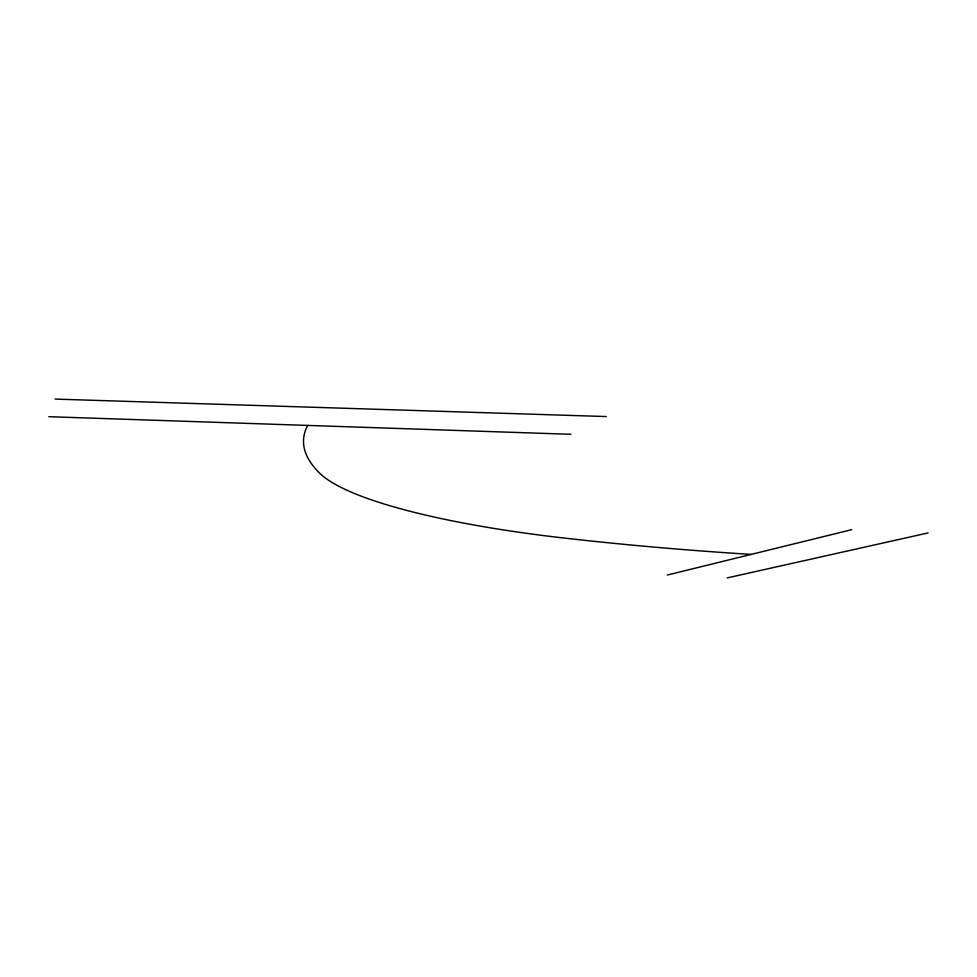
<?xml version="1.0" encoding="UTF-8"?>
<svg xmlns="http://www.w3.org/2000/svg" width="977" height="977" viewBox="0 0 977 977"><rect width="100%" height="100%" fill="white"/><g stroke="black" fill="none" stroke-linecap="round" stroke-linejoin="round"><path stroke-width="1.47" d="M667.352 575.026L851.785 529.656M727.206 577.908L928.15 532.917M55.091 399.092L606.228 416.556M48.85 416.69L570.886 434.301M751.203 554.399A1106.599 304.873 1.3 0 1 565.622 538.217A347.897 66.253 3.5 0 1 319.943 473.43A851.712 162.939 0.6 0 1 307.645 425.41"/></g></svg>
